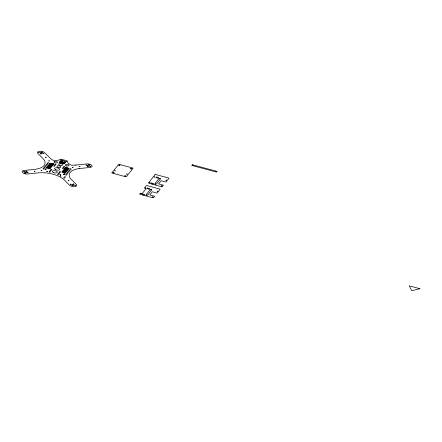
<?xml version="1.0" encoding="UTF-8"?>
<svg xmlns="http://www.w3.org/2000/svg" width="442" height="442" viewBox="0 0 442 442"><rect width="100%" height="100%" fill="white"/><g stroke="black" fill="none" stroke-linecap="round" stroke-linejoin="round"><path stroke-width="0.66" d="M157.153 191.171L157.777 191.298L157.181 191.137M79.378 168.546L78.864 168.617A20.255 8.912 8.7 0 0 70.726 178.806L76.416 184.535A3.895 1.713 8.7 0 1 74.913 186.601A3.895 1.713 8.7 0 1 69.792 185.48L64.145 179.8A19.581 8.613 8.7 0 0 38.332 172.861L27.2 174.026A3.895 1.713 8.7 0 1 22.415 172.485A3.895 1.713 8.7 0 1 24.161 170.485L35.377 169.303A20.255 8.912 8.7 0 0 43.272 158.844L37.73 153.28A3.895 1.713 8.7 0 1 39.432 151.308A3.895 1.713 8.7 0 1 44.454 152.446L50.106 158.131A20.255 8.912 8.7 0 0 52.918 160.197A7.652 3.365 8.7 0 0 60.278 159.44A1.365 0.602 8.7 0 1 61.814 159.396L66.67 160.7A1.37 0.602 8.7 0 1 67.604 161.413A7.674 3.376 8.7 0 0 71.361 165.159L71.383 165.159A20.255 8.912 8.7 0 0 75.372 165.109L75.919 165.07M75.709 165.087L87.041 163.899A3.895 1.713 8.7 0 1 91.831 165.441A3.895 1.713 8.7 0 1 90.085 167.441L79.096 168.584M64.946 162.474L65.665 162.49L64.941 162.468M67.201 172.921L67.963 173.037L67.206 172.899M114.732 170.811L115.368 170.91L114.743 170.778M124.771 175.866L125.782 176.049L124.804 175.811M140.666 193.74L141.302 193.839L140.672 193.723M149.484 182.695L150.12 182.789L149.484 182.695M65.946 167.115L66.957 167.308L65.946 167.115M130.462 168.728L131.473 168.921L130.462 168.728M67.991 171.921L68.753 172.054L68.002 171.899M119.318 165.059L119.953 165.17L119.34 165.026M126.622 173.999L127.252 174.115L126.622 173.999M131.208 168.258L131.843 168.369L131.246 168.209M145.252 187.988L145.888 188.104L145.263 187.972M154.076 176.944L154.706 177.054L154.092 176.91M152.556 196.928L153.192 197.044L152.595 196.883M161.374 185.883L162.01 185.999L161.374 185.883M165.965 180.137L166.595 180.253L165.971 180.121M44.681 166.827L45.432 166.965L44.681 166.827M52.913 163.579L53.902 163.767L52.913 163.579M146.258 195.209L146.882 195.336L146.258 195.209M155.081 184.165L155.7 184.286L155.081 184.165M150.844 189.463L151.473 189.59L150.844 189.463M159.661 178.419L160.291 178.546L159.7 178.391M23.597 171.618L24.343 171.772L23.597 171.618M24.785 173.082L25.531 173.231L24.829 173.043M26.288 171.198L27.034 171.352L26.288 171.198M27.476 172.662L28.222 172.816L27.52 172.623M38.592 152.308L39.338 152.462L38.636 152.275M40.261 153.722L41.012 153.877L40.261 153.722M41.526 152.136L42.277 152.291L41.526 152.136M34.266 171.225L35.012 171.38L34.266 171.225M43.2 153.551L43.946 153.706L43.244 153.512M45.322 157.374L46.067 157.529L45.322 157.374M41.084 170.507L41.835 170.662L41.084 170.507M43.101 168.8L43.852 168.954L43.101 168.8M43.896 167.811L44.642 167.966L43.896 167.811M45.476 165.827L46.222 165.982L45.476 165.827M46.266 164.838L47.012 164.993L46.266 164.838M47.056 163.849L47.802 164.004L47.056 163.849M47.846 162.86L48.598 163.01L47.891 162.822M44.968 169.601L45.714 169.756L44.968 169.601M48.802 160.871L49.548 161.026L48.847 160.833M45.52 168.91L46.266 169.065L45.52 168.91M49.172 171.905L49.918 172.06L49.172 171.905M59.278 162.021L60.024 162.175L59.278 162.021M60.068 161.032L60.814 161.186L60.068 161.032M60.858 160.037L61.604 160.192L60.858 160.037M57.664 174.187L58.41 174.341L57.664 174.187M64.129 163.325L64.875 163.479L64.129 163.325M59.814 174.783L60.808 174.993L59.814 174.783M65.709 161.347L66.455 161.501L65.709 161.347M60.261 175.927L61.007 176.082L60.305 175.894M63.41 174.562L64.156 174.717L63.41 174.562M63.963 173.866L64.709 174.021L63.963 173.866M63.759 177.85L64.51 178.004L63.759 177.85M64.714 176.861L65.46 177.015L64.714 176.861M65.637 174.861L66.383 175.015L65.637 174.861M66.427 173.872L67.173 174.021L66.427 173.872M68.797 170.899L69.549 171.054L68.797 170.899M69.582 169.905L70.35 170.065L69.626 169.872M70.383 168.916L71.129 169.071L70.383 168.916M72.433 167.225L73.179 167.38L72.471 167.192M68.19 180.342L68.935 180.496L68.19 180.342M70.317 184.176L71.063 184.331L70.317 184.176M79.251 166.501L79.996 166.656L79.251 166.501M71.991 185.59L72.737 185.745L71.991 185.59M73.256 184.005L74.002 184.159L73.3 183.971M74.93 185.419L75.676 185.574L74.93 185.419M86.041 165.07L86.787 165.225L86.085 165.032M87.229 166.535L87.975 166.684L87.229 166.535M88.731 164.651L89.477 164.805L88.776 164.617M89.925 166.115L90.671 166.269L89.925 166.115M112.025 172.618L111.981 172.789A1.094 0.481 8.7 0 0 112.356 173.165L125.644 176.739A1.094 0.481 8.7 0 0 126.384 176.662L133.009 168.369A1.094 0.481 8.7 0 0 132.633 167.988L119.346 164.413A1.094 0.481 8.7 0 0 118.605 164.49L112.025 172.618M118.837 165.562L119.832 165.767L118.837 165.562M192.872 165.291L193.618 165.446L192.916 165.258M215.342 171.336L216.088 171.485L215.342 171.336M113.146 172.689L114.135 172.905L113.146 172.689M46.764 171.264L47.753 171.49L46.764 171.264M46.631 167.524L46.311 167.921L49.952 168.899L50.272 168.501L46.631 167.524M47.344 166.634L47.023 167.026L50.664 168.004L50.979 167.612L47.344 166.634M48.051 165.739L47.736 166.137L51.377 167.115L51.692 166.717L48.051 165.739M48.764 164.849L48.449 165.247L52.09 166.225L52.405 165.827L48.764 164.849M49.476 163.96L49.161 164.352L52.802 165.33L53.117 164.938L49.476 163.96M50.068 163.214L49.753 163.612L53.394 164.59L53.709 164.192L50.068 163.214M51.128 169.275L49.543 171.253L50.272 171.452L51.852 169.468L51.128 169.275M55.239 164.126L53.659 166.104L54.383 166.303L55.968 164.319L55.239 164.126M59.847 162.595L59.609 162.894L63.493 163.938L63.731 163.639L59.847 162.595M60.637 161.606L60.399 161.905L64.283 162.949L64.521 162.65L60.637 161.606M62.432 160.463L61.642 161.457L64.068 162.109L64.864 161.115L62.432 160.463M59.863 171.623L58.278 173.601L59.007 173.8L60.593 171.816L59.863 171.623M63.974 166.474L62.394 168.452L63.123 168.651L64.703 166.667L63.974 166.474M62.162 171.7L61.841 172.093L65.482 173.076L65.797 172.678L62.162 171.7M62.869 170.805L62.554 171.203L66.195 172.181L66.51 171.789L62.869 170.805M63.582 169.916L63.267 170.314L66.908 171.292L67.223 170.894L63.582 169.916M64.294 169.026L63.979 169.419L67.62 170.402L67.935 170.004L64.294 169.026M65.007 168.131L64.692 168.529L68.328 169.507L68.648 169.115L65.007 168.131M65.598 167.391L65.283 167.789L68.924 168.767L69.239 168.369L65.598 167.391M140.258 193.22L139.727 193.883A0.773 0.343 8.7 0 0 140.219 194.375L152.595 197.701A0.773 0.343 8.7 0 0 153.562 197.602L154.634 196.259L149.783 194.95L152.313 191.784L157.164 193.088L160.043 189.48A0.773 0.343 8.7 0 0 159.556 188.988L147.18 185.662A0.773 0.343 8.7 0 0 146.214 185.762L144.363 188.082L146.18 188.568L142.081 193.707L140.258 193.22M155.032 174.717L148.551 182.839A0.773 0.343 8.7 0 0 149.037 183.331L161.413 186.657A0.773 0.343 8.7 0 0 162.38 186.557L163.452 185.209L158.601 183.905L161.131 180.734L165.982 182.043L168.866 178.435A0.773 0.343 8.7 0 0 168.374 177.944L155.998 174.612A0.773 0.343 8.7 0 0 155.032 174.717M142.678 194.066L142.324 194.508L144.263 195.032L144.622 194.585L142.678 194.066M147.462 188.071L147.026 188.618L149.457 189.27L149.888 188.723L147.462 188.071M151.501 183.016L151.142 183.463L153.087 183.988L153.44 183.54L151.501 183.016M156.286 177.027L155.849 177.573L158.275 178.225L158.711 177.678L156.286 177.027M150.186 189.646L146.075 194.795L147.529 195.187L151.639 190.038L150.186 189.646M159.004 178.601L154.893 183.75L156.346 184.143L160.463 178.993L159.004 178.601M192.298 164.717L191.745 165.407L216.641 172.104L217.193 171.413L192.298 164.717M54.537 161.407L54.388 161.463A1.801 0.796 8.7 0 0 54.184 162.291A1.801 0.796 8.7 0 0 55.819 162.938L56.04 162.96A1.801 0.796 8.7 0 0 57.388 161.982A1.801 0.796 8.7 0 0 54.537 161.407M419.9 288.709L411.795 290.742L409.226 285.836L419.9 288.709M66.04 165.639L65.875 165.551A1.801 0.796 8.7 0 1 66.416 164.347A1.801 0.796 8.7 0 1 68.952 165.28L68.963 165.385A1.801 0.796 8.7 0 1 67.935 165.982A1.801 0.796 8.7 0 1 66.04 165.639M40.404 153.263A1.16 0.508 8.7 0 0 42.349 153.319A1.16 0.508 8.7 0 0 41.023 152.496A1.16 0.508 8.7 0 0 40.404 153.263M87.488 165.927A1.16 0.508 8.7 0 0 89.439 165.982A1.16 0.508 8.7 0 0 88.107 165.159A1.16 0.508 8.7 0 0 87.488 165.927M25.045 172.474A1.16 0.508 8.7 0 0 26.99 172.529A1.16 0.508 8.7 0 0 25.664 171.706A1.16 0.508 8.7 0 0 25.045 172.474M72.129 185.137A1.16 0.508 8.7 0 0 74.079 185.192A1.16 0.508 8.7 0 0 72.748 184.364A1.16 0.508 8.7 0 0 72.129 185.137M55.427 169.629A2.597 1.144 8.7 0 0 59.631 169.485A2.597 1.144 8.7 0 0 56.256 167.767A2.597 1.144 8.7 0 0 55.427 169.629M53.283 172.557A2.575 1.133 8.7 0 0 57.361 172.292A2.575 1.133 8.7 0 0 53.841 170.656A2.575 1.133 8.7 0 0 53.283 172.557M57.731 167.253A2.006 0.884 8.7 0 0 60.908 167.048A2.006 0.884 8.7 0 0 58.167 165.778A2.006 0.884 8.7 0 0 57.731 167.253M59.421 165.137A2.006 0.884 8.7 0 0 62.598 164.932A2.006 0.884 8.7 0 0 59.858 163.662A2.006 0.884 8.7 0 0 59.421 165.137"/></g></svg>
